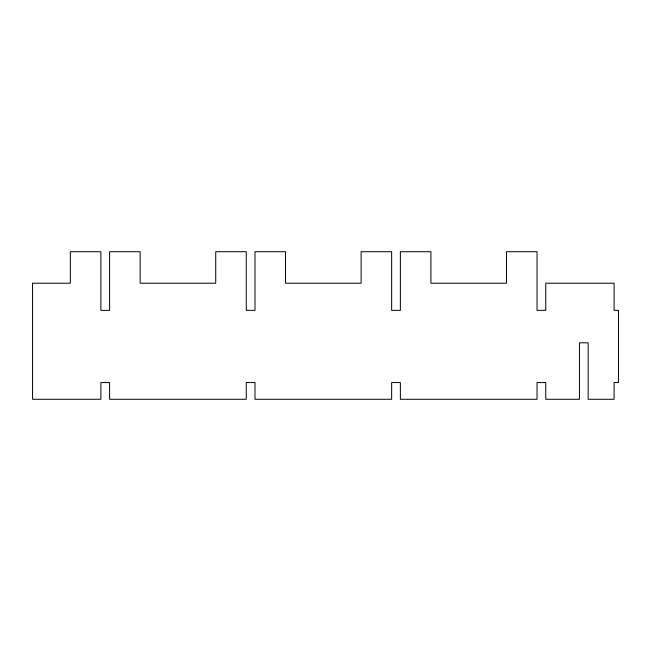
<?xml version="1.0" encoding="UTF-8"?>
<svg xmlns="http://www.w3.org/2000/svg" width="651" height="651" viewBox="0 0 651 651"><rect width="100%" height="100%" fill="white"/><g stroke="black" fill="none" stroke-linecap="round" stroke-linejoin="round"><path stroke-width="0.98" d="M32.55 283.218L32.55 399.283L100.881 399.283L100.881 382.56L109.604 382.56L109.604 399.283L246.265 399.283L246.265 382.56L254.989 382.56L254.989 399.283L391.65 399.283L391.65 382.56L400.373 382.56L400.373 399.283L537.034 399.283L537.034 382.56L545.758 382.56L545.758 399.283L579.439 399.283L579.439 342.825L588.162 342.825L588.162 399.283L614.088 399.283L614.088 382.56L618.45 382.56L618.45 310.356L614.088 310.356L614.088 283.218L545.758 283.218L545.758 310.356L537.034 310.356L537.034 251.717L506.502 251.717L506.502 283.218L430.905 283.218L430.905 251.717L400.373 251.717L400.373 310.356L391.65 310.356L391.65 251.717L361.118 251.717L361.118 283.218L285.52 283.218L285.52 251.717L254.989 251.717L254.989 310.356L246.265 310.356L246.265 251.717L215.733 251.717L215.733 283.218L140.136 283.218L140.136 251.717L109.604 251.717L109.604 310.356L100.881 310.356L100.881 251.717L70.349 251.717L70.349 283.218L32.55 283.218"/></g></svg>
